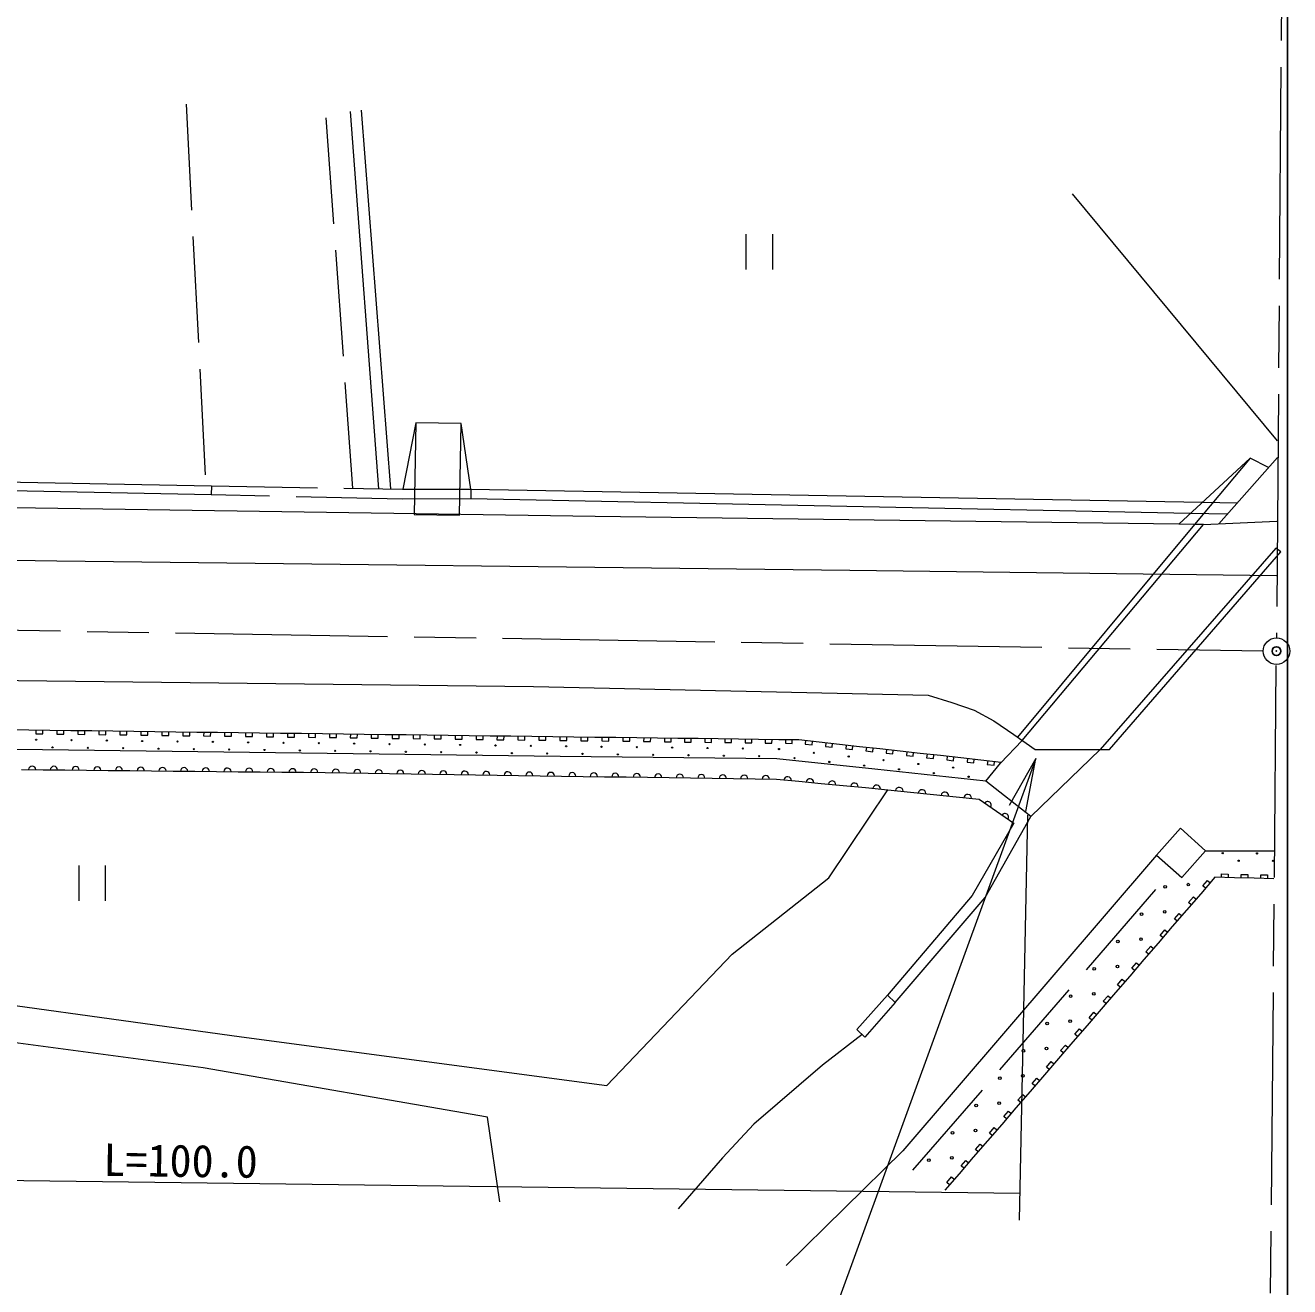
# Model space of a CAD drawing. Units: millimetres, scale not verified. Extents: x 40000 to 680000, y 20000 to 380000.
# Drawn here: x 507631 to 579132, y 246857 to 318195 of the extents above; entities that cross this region are included whole.
import ezdxf
from ezdxf.enums import TextEntityAlignment as Align

# ---------------------------------------------------------------- set-up
doc = ezdxf.new("R2010")
doc.units = ezdxf.units.MM
doc.header["$LTSCALE"] = 1000
doc.header["$PDMODE"] = 32
doc.header["$PDSIZE"] = 500
doc.linetypes.add('CHAIN', pattern=[18.5, 12, -1.5, 3.5, -1.5])
doc.linetypes.add('DASHED', pattern=[7.5, 6, -1.5])
for name, color, linetype, lineweight in [('M-BGD', 7, 'Continuous', 13), ('M-BGD-EXST', 7, 'Continuous', 13), ('M-BMK', 2, 'CHAIN', 13), ('M-BMK-SRVR', 3, 'Continuous', 13), ('M-STR-HTXT', 7, 'Continuous', 13), ('M-TTL-BAND', 7, 'Continuous', 25)]:
    doc.layers.add(name, color=color, linetype=linetype, lineweight=lineweight)
doc.layers.add('M-OTRS', color=6, linetype='Continuous')
doc.styles.add('ＭＳ ゴシック', font='')
doc.styles.get('ＭＳ ゴシック').set_extended_font_data('MS Gothic')

# ---------------------------------------------------------------- blocks, each defined once
blk = doc.blocks.new('open_arrow')
at = {"color": 0, "linetype": 'Continuous', "lineweight": -2}
blk.add_lwpolyline([(7.5, 1.25), (0, 0), (7.5, -1.25)], dxfattribs=at)

msp = doc.modelspace()

# ---------------------------------------------------------------- linework, layer by layer
at = {"layer": 'M-BGD', "linetype": 'DASHED'}
for p, q in [((516719, 313736), (517841, 292147)), ((526155, 292010), (524608, 313508)), ((518153, 292141), (528954, 291965)), ((528954, 291965), (532835, 291954)), ((528947, 291398), (518141, 291631)), ((532823, 291412), (528947, 291398)), ((574200, 291228), (576163, 291179)), ((575612, 290555), (573507, 290587)), ((564010, 277751), (562777, 276469)), ((568416, 277230), (564500, 273444)), ((557827, 253442), (572535, 270435)), ((556379, 263350), (554647, 261411)), ((556830, 262927), (555108, 260976))]:
    msp.add_line(p, q, dxfattribs=at)
at = {"layer": 'M-BGD'}
for p, q in [((526006, 313318), (527611, 291987)), ((528310, 291975), (526636, 313393)), ((578445, 294703), (566856, 308667)), ((529713, 295710), (528985, 291965)), ((529713, 295710), (529622, 290531)), ((532282, 295665), (529713, 295710)), ((532191, 290486), (532282, 295665)), ((532835, 291954), (532282, 295665)), ((578437, 293751), (575126, 290005)), ((532835, 291954), (532823, 291412)), ((532835, 291954), (574200, 291228)), ((573507, 290587), (532823, 291412)), ((529622, 290531), (532191, 290486)), ((574264, 289968), (578407, 290145)), ((507837, 278333), (506651, 278349)), ((509024, 278317), (507837, 278333)), ((510210, 278302), (509024, 278317)), ((511396, 278286), (510210, 278302)), ((512582, 278270), (511396, 278286)), ((513768, 278254), (512582, 278270)), ((514955, 278238), (513768, 278254)), ((516139, 278223), (514955, 278238)), ((517324, 278208), (516139, 278223)), ((518509, 278193), (517324, 278208)), ((519694, 278178), (518509, 278193)), ((520879, 278164), (519694, 278178)), ((522064, 278149), (520879, 278164)), ((523248, 278134), (522064, 278149)), ((524433, 278119), (523248, 278134)), ((525618, 278104), (524433, 278119)), ((526803, 278089), (525618, 278104)), ((527988, 278074), (526803, 278089)), ((529173, 278059), (527988, 278074)), ((530357, 278044), (529173, 278059)), ((531542, 278029), (530357, 278044)), ((532727, 278014), (531542, 278029)), ((533912, 277999), (532727, 278014)), ((535097, 277984), (533912, 277999)), ((536281, 277969), (535097, 277984)), ((537466, 277954), (536281, 277969)), ((538651, 277939), (537466, 277954)), ((539836, 277925), (538651, 277939)), ((541021, 277910), (539836, 277925)), ((542206, 277895), (541021, 277910)), ((543390, 277880), (542206, 277895)), ((544532, 277865), (543390, 277880)), ((545673, 277851), (544532, 277865)), ((546814, 277837), (545673, 277851)), ((547955, 277823), (546814, 277837)), ((549097, 277808), (547955, 277823)), ((550238, 277794), (549097, 277808)), ((551379, 277780), (550238, 277794)), ((552523, 277653), (551379, 277780)), ((553666, 277526), (552523, 277653)), ((554810, 277398), (553666, 277526)), ((555954, 277271), (554810, 277398)), ((557097, 277144), (555954, 277271)), ((558241, 277017), (557097, 277144)), ((559384, 276890), (558241, 277017)), ((560528, 276763), (559384, 276890)), ((561672, 276636), (560528, 276763)), ((507410, 276105), (508637, 276092)), ((508637, 276092), (509864, 276080)), ((509864, 276080), (511090, 276068)), ((511090, 276068), (512317, 276056)), ((512317, 276056), (513544, 276044)), ((513544, 276044), (514770, 276032)), ((514770, 276032), (515997, 276020)), ((515997, 276020), (517224, 276008)), ((517224, 276008), (518450, 275996)), ((518450, 275996), (519677, 275984)), ((562815, 276509), (561672, 276636)), ((519677, 275984), (520904, 275971)), ((520904, 275971), (522130, 275959)), ((522130, 275959), (523357, 275947)), ((523357, 275947), (524584, 275935)), ((524584, 275935), (525799, 275917)), ((525799, 275917), (527015, 275899)), ((527015, 275899), (528230, 275881)), ((528230, 275881), (529446, 275863)), ((529446, 275863), (530662, 275845)), ((530662, 275845), (531877, 275827)), ((531877, 275827), (533093, 275809)), ((533093, 275809), (534308, 275791)), ((534308, 275791), (535524, 275773)), ((535524, 275773), (536740, 275755)), ((536740, 275755), (537955, 275737)), ((537955, 275737), (539171, 275719)), ((539171, 275719), (540386, 275701)), ((540386, 275701), (541602, 275683)), ((541602, 275683), (542818, 275665)), ((542818, 275665), (544033, 275647)), ((544033, 275647), (545249, 275629)), ((545249, 275629), (546464, 275611)), ((546464, 275611), (547680, 275593)), ((547680, 275593), (548896, 275575)), ((548896, 275575), (550111, 275557)), ((550111, 275557), (551370, 275438)), ((551370, 275438), (552629, 275320)), ((552629, 275320), (553887, 275201)), ((553887, 275201), (555146, 275082)), ((555146, 275082), (556405, 274963)), ((556405, 274963), (557694, 274832)), ((557694, 274832), (558984, 274700)), ((558984, 274700), (560274, 274569)), ((560274, 274569), (561563, 274437)), ((561563, 274437), (562543, 273759)), ((562543, 273759), (563523, 273080)), ((572947, 272784), (571599, 271266)), ((574375, 271516), (572947, 272784)), ((571599, 271266), (573028, 269998)), ((573028, 269998), (574375, 271516)), ((574375, 271516), (578251, 271498)), ((574906, 270014), (574102, 269082)), ((576016, 269987), (574906, 270014)), ((577127, 269960), (576016, 269987)), ((578238, 269933), (577127, 269960)), ((574102, 269082), (573298, 268150)), ((573298, 268150), (572494, 267219)), ((572494, 267219), (571690, 266287)), ((571690, 266287), (570886, 265355)), ((570886, 265355), (570082, 264423)), ((570082, 264423), (569278, 263492)), ((569278, 263492), (568474, 262560)), ((568474, 262560), (567670, 261628)), ((554647, 261411), (555108, 260976)), ((567670, 261628), (566866, 260697)), ((566866, 260697), (566062, 259765)), ((566062, 259765), (565258, 258833)), ((565258, 258833), (564454, 257902)), ((564454, 257902), (563650, 256970)), ((563650, 256970), (562846, 256038)), ((562846, 256038), (562042, 255106)), ((562042, 255106), (561238, 254175)), ((561238, 254175), (560434, 253243)), ((560434, 253243), (559630, 252311))]:
    msp.add_line(p, q, dxfattribs=at)
for points in [[(459088, 301577), (459663, 300493), (460364, 299409), (461523, 297866), (462374, 296982), (463425, 295965), (464934, 294705), (466669, 293463), (468720, 292170), (470630, 291169), (472498, 290435), (475859, 289293), (477688, 288861), (479808, 288354), (509411, 287909), (554258, 287384), (578381, 287087)], [(577940, 293189), (576891, 293719), (573745, 289968), (572853, 289981), (576891, 293719)], [(473929, 292990), (518153, 292141), (518141, 291631), (473641, 292533)], [(572853, 289981), (539848, 290421), (506943, 290907), (472607, 291518)], [(564010, 277751), (574264, 289968), (573745, 289968), (563738, 277943)], [(462724, 278950), (462902, 279830), (463346, 280642), (463894, 281142), (464583, 281501), (465385, 281690), (478936, 281456), (502356, 281201), (536375, 280807), (558690, 280305), (560027, 279902), (561287, 279458), (562396, 278853), (563536, 278087), (564746, 277230), (568942, 277230), (578629, 288413), (578342, 288628), (568416, 277230)], [(508233, 278328), (508230, 278128), (508626, 278123), (508628, 278323)], [(509419, 278312), (509416, 278112), (509812, 278107), (509814, 278307)], [(510605, 278296), (510603, 278096), (510998, 278091), (511001, 278291)], [(511791, 278280), (511789, 278080), (512184, 278075), (512187, 278275)], [(512978, 278265), (512975, 278065), (513370, 278059), (513373, 278259)], [(514164, 278249), (514161, 278049), (514557, 278044), (514559, 278243)], [(515350, 278233), (515347, 278033), (515742, 278028), (515745, 278228)], [(516534, 278218), (516532, 278018), (516927, 278013), (516929, 278213)], [(517719, 278203), (517717, 278003), (518112, 277998), (518114, 278198)], [(518904, 278188), (518902, 277988), (519296, 277983), (519299, 278183)], [(520089, 278173), (520086, 277973), (520481, 277969), (520484, 278169)], [(521274, 278159), (521271, 277959), (521666, 277954), (521669, 278154)], [(522459, 278144), (522456, 277944), (522851, 277939), (522853, 278139)], [(561943, 275452), (555674, 276127), (550130, 276711), (537876, 276839), (510082, 277207), (470206, 277704)], [(523643, 278129), (523641, 277929), (524036, 277924), (524038, 278124)], [(524828, 278114), (524826, 277914), (525221, 277909), (525223, 278109)], [(526013, 278099), (526010, 277899), (526405, 277894), (526408, 278094)], [(527198, 278084), (527195, 277884), (527590, 277879), (527593, 278079)], [(528383, 278069), (528380, 277869), (528775, 277864), (528778, 278064)], [(529567, 278054), (529565, 277854), (529960, 277849), (529962, 278049)], [(530752, 278039), (530750, 277839), (531145, 277834), (531147, 278034)], [(531937, 278024), (531935, 277824), (532330, 277819), (532332, 278019)], [(533122, 278009), (533119, 277809), (533514, 277804), (533517, 278004)], [(534307, 277994), (534304, 277794), (534699, 277789), (534702, 277989)], [(535492, 277979), (535489, 277779), (535884, 277774), (535887, 277974)], [(536676, 277964), (536674, 277764), (537069, 277759), (537071, 277959)], [(537861, 277949), (537859, 277749), (538254, 277744), (538256, 277944)], [(539046, 277934), (539044, 277735), (539438, 277730), (539441, 277930)], [(540231, 277920), (540228, 277720), (540623, 277715), (540626, 277915)], [(541416, 277905), (541413, 277705), (541808, 277700), (541811, 277900)], [(542600, 277890), (542598, 277690), (542993, 277685), (542995, 277885)], [(543771, 277875), (543768, 277675), (544149, 277670), (544151, 277870)], [(544912, 277861), (544910, 277661), (545290, 277656), (545292, 277856)], [(546053, 277846), (546051, 277646), (546431, 277642), (546434, 277842)], [(547195, 277832), (547192, 277632), (547572, 277627), (547575, 277827)], [(548336, 277818), (548333, 277618), (548714, 277613), (548716, 277813)], [(549477, 277804), (549475, 277604), (549855, 277599), (549858, 277799)], [(550618, 277789), (550616, 277589), (550996, 277585), (550999, 277785)], [(551760, 277738), (551738, 277539), (552119, 277496), (552142, 277695)], [(552904, 277610), (552882, 277412), (553263, 277369), (553285, 277568)], [(554048, 277483), (554025, 277284), (554407, 277242), (554429, 277441)], [(555191, 277356), (555169, 277157), (555550, 277115), (555572, 277314)], [(556335, 277229), (556313, 277030), (556694, 276988), (556716, 277187)], [(557478, 277102), (557456, 276903), (557837, 276861), (557860, 277059)], [(558622, 276975), (558600, 276776), (558981, 276734), (559003, 276932)], [(559766, 276848), (559743, 276649), (560125, 276606), (560147, 276805)], [(560909, 276720), (560887, 276522), (561268, 276479), (561290, 276678)], [(468677, 276603), (468750, 274320), (470000, 263820), (483032, 264241), (499682, 263772), (519851, 260997), (540508, 258232), (547609, 265667), (553063, 269989), (556405, 274963)], [(563523, 273080), (561176, 268977), (556379, 263350), (556830, 262927), (561918, 268863), (564500, 273444), (561943, 275452), (562777, 276469)], [(562053, 276593), (562031, 276395), (562412, 276352), (562434, 276551)], [(571599, 271266), (557247, 254545), (550660, 248055)], [(574370, 269393), (574218, 269523), (574486, 269834), (574638, 269703)], [(575276, 270005), (575281, 270205), (575651, 270196), (575646, 269996)], [(576387, 269978), (576391, 270178), (576762, 270169), (576757, 269969)], [(577497, 269951), (577502, 270151), (577872, 270142), (577867, 269942)], [(573566, 268461), (573414, 268592), (573682, 268902), (573834, 268771)], [(572762, 267529), (572610, 267660), (572878, 267970), (573030, 267840)], [(571958, 266597), (571806, 266728), (572074, 267039), (572226, 266908)], [(571154, 265666), (571002, 265796), (571270, 266107), (571422, 265976)], [(570350, 264734), (570198, 264865), (570466, 265175), (570618, 265045)], [(569546, 263802), (569394, 263933), (569662, 264244), (569814, 264113)], [(568742, 262871), (568590, 263001), (568858, 263312), (569010, 263181)], [(534457, 251661), (533765, 256437), (517692, 259240), (499577, 261644), (487277, 261899), (481903, 261568), (469189, 260180), (469399, 254755)], [(567938, 261939), (567786, 262070), (568054, 262380), (568206, 262249)], [(554961, 261115), (552713, 259385), (548828, 256056), (547050, 254150), (544555, 251255)], [(567134, 261007), (566982, 261138), (567250, 261448), (567402, 261318)], [(566330, 260076), (566178, 260206), (566446, 260517), (566598, 260386)], [(565526, 259144), (565374, 259274), (565642, 259585), (565794, 259454)], [(564722, 258212), (564570, 258343), (564838, 258653), (564990, 258523)], [(563918, 257280), (563766, 257411), (564034, 257722), (564186, 257591)], [(563114, 256349), (562962, 256479), (563230, 256790), (563382, 256659)], [(562310, 255417), (562159, 255548), (562426, 255858), (562578, 255728)], [(561506, 254485), (561355, 254616), (561623, 254926), (561774, 254796)], [(560702, 253554), (560551, 253684), (560819, 253995), (560970, 253864)], [(559898, 252622), (559747, 252752), (560015, 253063), (560166, 252932)]]:
    msp.add_lwpolyline(points, dxfattribs=at)
for centre, radius in [((508243, 277791), 34.3), ((510241, 277766), 34.3), ((512239, 277742), 34.3), ((514238, 277717), 34.3), ((516236, 277692), 34.3), ((518234, 277667), 34.3), ((520232, 277642), 34.3), ((522230, 277618), 34.3), ((524228, 277593), 34.3), ((526226, 277568), 34.3), ((528224, 277543), 34.3), ((530222, 277518), 34.3), ((532220, 277494), 34.3), ((534218, 277469), 34.3), ((536217, 277444), 34.3), ((538215, 277419), 34.3), ((540213, 277394), 34.3), ((509170, 277360), 35), ((511169, 277335), 35), ((513167, 277310), 35), ((515165, 277285), 35), ((517163, 277260), 35), ((519161, 277236), 35), ((521159, 277211), 35), ((523157, 277186), 35), ((525155, 277161), 35), ((527153, 277136), 35), ((529151, 277112), 35), ((531149, 277087), 35), ((533148, 277062), 35), ((535146, 277037), 35), ((537144, 277012), 35), ((539142, 276988), 35), ((541140, 276963), 35), ((542211, 277369), 34.3), ((543138, 276938), 35), ((544209, 277345), 34.3), ((545136, 276913), 35), ((546207, 277320), 34.3), ((547134, 276888), 35), ((548205, 277295), 34.3), ((549132, 276863), 35), ((550255, 277261), 34.3), ((551129, 276745), 35), ((552224, 277051), 34.3), ((554193, 276841), 34.3), ((553098, 276536), 35), ((555067, 276326), 35), ((556161, 276631), 34.3), ((557036, 276116), 35), ((558130, 276421), 34.3), ((560099, 276212), 34.3), ((559005, 275906), 35), ((560974, 275696), 35), ((575343, 271372), 35), ((577281, 271362), 35), ((576246, 270947), 34.3), ((578183, 270938), 34.3), ((573398, 269598), 73.5), ((572094, 269466), 75), ((570757, 267921), 75), ((572061, 268053), 73.5), ((569419, 266377), 75), ((570724, 266508), 73.5), ((568082, 264832), 75), ((569387, 264964), 73.5), ((566745, 263287), 75), ((568050, 263419), 73.5), ((565408, 261742), 75), ((566713, 261874), 73.5), ((564071, 260197), 75), ((565375, 260329), 73.5), ((564038, 258784), 73.5), ((562734, 258652), 75), ((561397, 257108), 75), ((562701, 257240), 73.5), ((560059, 255563), 75), ((561364, 255695), 73.5), ((558722, 254018), 75), ((560027, 254150), 73.5)]:
    msp.add_circle(centre, radius, dxfattribs=at)
for centre, radius, start, end in [((508024, 276094), 204, 0.69469, 178.17591), ((509250, 276082), 204, 0.69895, 178.17168), ((510477, 276070), 204, 0.69613, 178.17169), ((511704, 276058), 204, 0.69609, 178.17454), ((512930, 276046), 204, 0.69895, 178.17168), ((514157, 276033), 204, 0.69473, 178.17307), ((515384, 276021), 204, 0.69613, 178.17169), ((516610, 276009), 204, 0.69469, 178.17591), ((517837, 275997), 204, 0.69613, 178.17169), ((519064, 275985), 204, 0.69613, 178.17169), ((520290, 275973), 204, 0.69612, 178.17451), ((521517, 275961), 204, 0.69895, 178.17168), ((522744, 275949), 204, 0.69473, 178.17307), ((523970, 275937), 204, 0.69609, 178.17454), ((525191, 275923), 203, 359.89882, 178.40445), ((526407, 275905), 203, 359.90028, 178.40303), ((527623, 275887), 203, 359.89741, 178.4059), ((528838, 275869), 203, 359.89741, 178.4059), ((530054, 275851), 203, 359.89741, 178.4059), ((531269, 275833), 203, 359.89741, 178.4059), ((532485, 275815), 203, 359.89741, 178.4059), ((533701, 275797), 203, 359.89741, 178.4059), ((534916, 275779), 203, 359.89741, 178.4059), ((536132, 275761), 203, 359.89741, 178.4059), ((537347, 275743), 203, 359.89741, 178.4059), ((538563, 275725), 203, 359.89741, 178.4059), ((539779, 275707), 203, 359.89741, 178.4059), ((540994, 275689), 203, 359.89737, 178.40594), ((542210, 275671), 203, 359.89741, 178.4059), ((543425, 275653), 203, 359.89741, 178.4059), ((544641, 275635), 203, 359.89741, 178.4059), ((545857, 275617), 203, 359.90028, 178.40303), ((547072, 275599), 203, 359.90028, 178.40303), ((548288, 275581), 203, 359.90024, 178.40307), ((549503, 275563), 203, 359.90028, 178.40303), ((550739, 275487), 211, 357.59922, 171.62001), ((551998, 275368), 211, 357.59895, 171.62028), ((553257, 275249), 211, 357.59496, 171.62131), ((554516, 275130), 211, 357.59657, 171.61995), ((555774, 275012), 211, 357.59915, 171.61737), ((557048, 274881), 217, 358.59906, 169.75547), ((558338, 274749), 217, 358.59906, 169.75547), ((559627, 274618), 217, 358.59906, 169.75547), ((560917, 274486), 217, 358.59906, 169.75547), ((562054, 274099), 199, 324.89124, 145.7055), ((563034, 273421), 199, 324.88888, 145.70785)]:
    msp.add_arc(centre, radius, start, end, dxfattribs=at)
at = {"layer": 'M-BGD-EXST'}
for p, q in [((548377, 306382), (548377, 304382)), ((549877, 306382), (549877, 304382)), ((510652, 270683), (510652, 268683)), ((512152, 270683), (512152, 268683))]:
    msp.add_line(p, q, dxfattribs=at)
at = {"layer": 'M-BMK'}
for p, q in [((578777, 334330), (578387, 283552)), ((479128, 284445), (577632, 282814)), ((577928, 232994), (578375, 282052))]:
    msp.add_line(p, q, dxfattribs=at)
at = {"layer": 'M-BMK-SRVR'}
msp.add_circle((578382, 282802), 750, dxfattribs=at)
at = {"layer": 'M-OTRS'}
msp.add_point((578382, 282802), dxfattribs=at)
at = {"layer": 'M-STR-HTXT'}
for p, q in [((563857, 250629), (564332, 273530)), ((563888, 252120), (466047, 253390))]:
    msp.add_line(p, q, dxfattribs=at)
msp.add_lwpolyline([(564769, 276726), (543495, 218278), (508436, 218278)], dxfattribs=at)
at = {"layer": 'M-TTL-BAND'}
msp.add_line((579000, 20000), (579000, 370000), dxfattribs=at)

# ---------------------------------------------------------------- block references
at = {"layer": 'M-STR-HTXT', "xscale": 400, "yscale": 400, "rotation": 250}
msp.add_blockref('open_arrow', (564769, 276726), dxfattribs=at)

# ---------------------------------------------------------------- texts
at = {"layer": 'M-STR-HTXT', "style": 'ＭＳ ゴシック'}
msp.add_text('L=100.0', height=1833, rotation=359.256, dxfattribs=at).set_placement((516412, 253987), align=Align.MIDDLE_CENTER)

doc.saveas('drawing.dxf')
